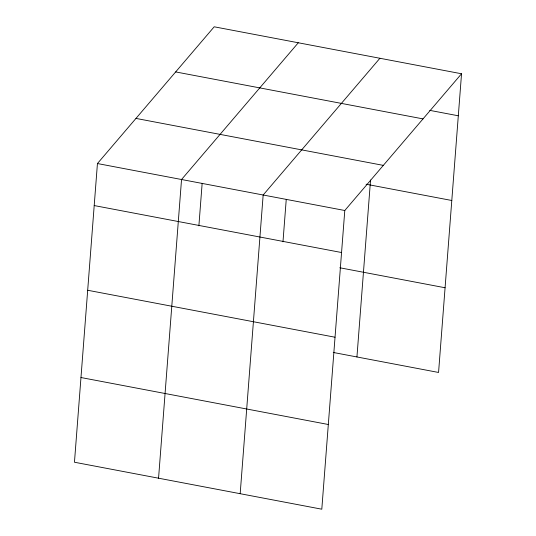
<?xml version="1.0" encoding="UTF-8"?>
<svg xmlns="http://www.w3.org/2000/svg" width="536" height="536" viewBox="0 0 536 536"><rect width="100%" height="100%" fill="white"/><g stroke="black" fill="none" stroke-linecap="round" stroke-linejoin="round"><path stroke-width="0.8" d="M97.438 163.54L74.457 462.233L321.801 509.2L344.789 210.501L461.543 73.767L214.199 26.8L97.438 163.54L344.789 210.501M158.556 478.206L181.536 179.506L298.297 42.766M198.883 225.837L202.146 183.446M240.175 493.703L263.163 195.004L379.917 58.263M282.981 241.803L286.244 199.412M356.936 356.963L370.55 180.009M461.543 73.767L438.562 372.46L333.265 352.467M429.745 110.362L458.313 115.789M175.667 71.924L423.011 118.891M135.97 118.416L383.314 165.376M366.088 184.216L451.794 200.491M94.209 205.563L341.553 252.523M339.784 267.765L445.081 287.758M87.69 290.264L335.034 337.224M80.976 377.532L328.32 424.499"/></g></svg>
